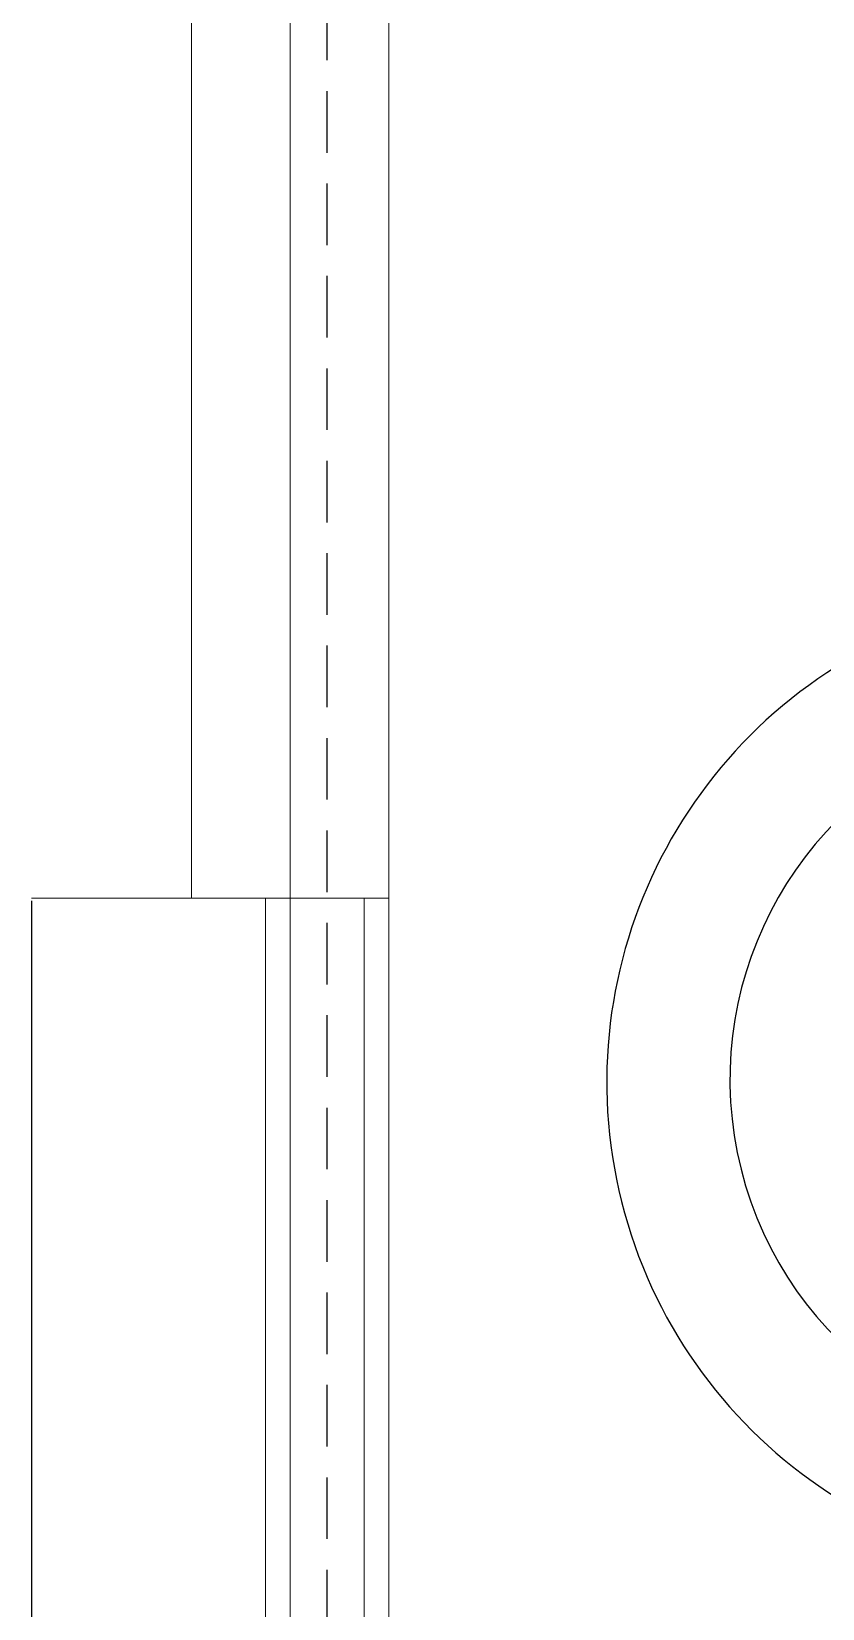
# Model space of a CAD drawing. Header units: inches. Extents: x -1 to 125, y -2 to 87.
# Drawn here: x 59.2 to 62.41, y 35.88 to 42.28 of the extents above; entities that cross this region are included whole.
import ezdxf

# ---------------------------------------------------------------- set-up
doc = ezdxf.new("R2010")
doc.units = ezdxf.units.IN
doc.header["$MEASUREMENT"] = 0
doc.linetypes.add('$0$HIDDEN', pattern=[0.375, 0.25, -0.125])
doc.layers.add('as', color=1, linetype='Continuous', plot=False)
doc.layers.add('lan', color=7, linetype='Continuous', lineweight=15)
doc.layers.add('SANITAIR', color=15, linetype='Continuous', lineweight=9)

# ---------------------------------------------------------------- blocks, each defined once
blk = doc.blocks.new('A-DAS')
blk.add_lwpolyline([(12.1687, 29.8457, 0.624529), (10.1867, 26.8695, -0.401496), (9.6963, 25.8055, 1.876625), (12.4162, 23.9293, -1.024101), (14.7703, 23.8444, 1.218456), (18.3413, 24.3347, -0.585238), (19.8293, 26.0101, 1.343335), (16.9479, 30.8841, -0.251496), (12.1687, 29.8457, 1.906042)], format="xyb")
blk.add_lwpolyline([(12.0695, 29.3641, 0.626221), (10.6391, 27.0974, -0.414194), (9.8796, 25.3503, 1.876625), (11.9162, 23.9455, -1.024101), (15.2694, 23.8245, 1.218456), (17.8687, 24.1814, -0.560869), (19.8068, 26.5318, 1.32248), (17.2965, 30.5345, -0.251106)], format="xyb", close=True)
blk.add_lwpolyline([(6.1, 24.69), (6.1, 18.6)])
at = {"layer": 'as', "linetype": '$0$HIDDEN'}
blk.add_line((7.3, 19.1), (7.3, 42.21), dxfattribs=at)
at = {"layer": 'lan'}
for p, q in [((6.75, 24.7), (6.75, 36.6)), ((7.15, 24.7), (7.15, 36.6)), ((7.55, 24.7), (7.55, 36.6))]:
    blk.add_line(p, q, dxfattribs=at)
blk.add_lwpolyline([(6.1, 24.7), (7.5496, 24.7)], dxfattribs=at)
at = {"layer": 'SANITAIR'}
blk.add_line((7.55, 19.35), (7.55, 24.7), dxfattribs=at)
for points in [[(19.2, 18.85), (7.05, 18.85), (7.05, 24.7)], [(19.2, 18.95), (7.15, 18.95), (7.15, 24.7)], [(19.2, 19.25), (7.45, 19.25), (7.45, 24.7)]]:
    blk.add_lwpolyline(points, dxfattribs=at)

msp = doc.modelspace()

# ---------------------------------------------------------------- block references
msp.add_blockref('A-DAS', (53.1023, 14.0662))

doc.saveas('drawing.dxf')
